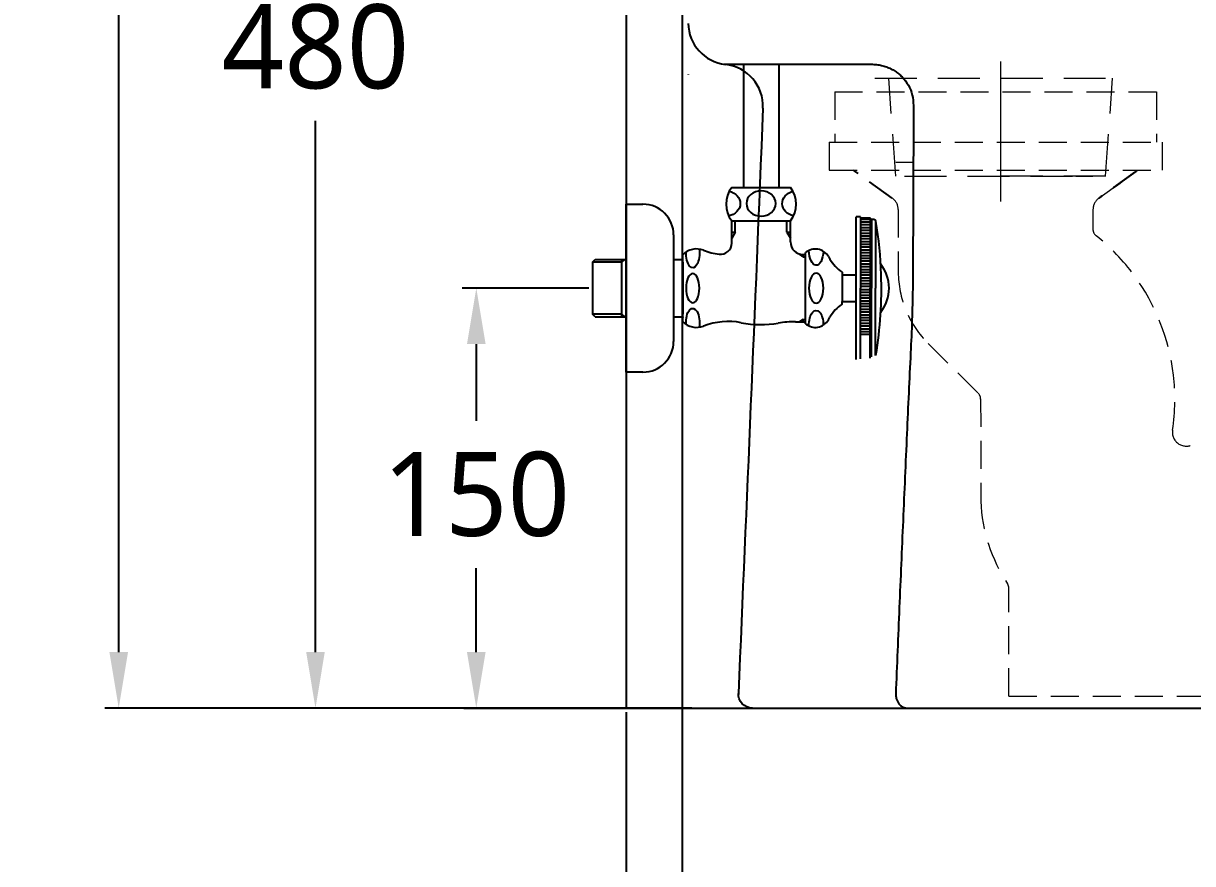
# Model space of a CAD drawing. Extents: x 612 to 6849, y -547 to 2005.
# Drawn here: x 3997.1 to 4415, y -231.1 to 69.1 of the extents above; entities that cross this region are included whole.
import ezdxf

# ---------------------------------------------------------------- set-up
doc = ezdxf.new("R2010")
doc.units = 0
doc.header["$LTSCALE"] = 20
doc.header["$MEASUREMENT"] = 0
doc.linetypes.add('CENTER', pattern=[2, 1.25, -0.25, 0.25, -0.25])
doc.linetypes.add('HIDDEN', pattern=[0.375, 0.25, -0.125])
doc.layers.get('0').update_dxf_attribs({"linetype": 'CONTINUOUS'})
doc.layers.get('DEFPOINTS').update_dxf_attribs({"linetype": 'CONTINUOUS'})
for name, color, linetype in [('00_COMPONENTS', 7, 'CONTINUOUS'), ('1', 7, 'CONTINUOUS'), ('3', 3, 'CONTINUOUS'), ('4', 4, 'CONTINUOUS'), ('6', 6, 'CONTINUOUS')]:
    doc.layers.add(name, color=color, linetype=linetype)
doc.styles.get("Standard").update_dxf_attribs({"font": 'NanumGothic.ttf'})
doc.dimstyles.get("Standard").update_dxf_attribs({"dimtxt": 2.7, "dimasz": 2.5, "dimexe": 1.5, "dimexo": 1.5, "dimgap": 1.5, "dimtad": 1, "dimdec": 0, "dimlfac": 10, "dimzin": 0, "dimdsep": 46, "dimtxsty": 'Standard', "dimcen": 0, "dimclrt": 2, "dimadec": 0, "dimazin": 0, "dimtfac": 1, "dimtdec": 0, "dimtmove": 0, "dimatfit": 3, "dimfxl": 0, "dimtolj": 1, "dimtzin": 0, "dimarcsym": 0})

# ---------------------------------------------------------------- blocks, each defined once
blk = doc.blocks.new('*D24')
at = {"color": 3, "lineweight": -2}
for p, q in [((4199.19, -25.53), (4154.02, -25.53)), ((4159.02, -45.53), (4159.02, -72.95)), ((4159.02, -155.53), (4159.02, -125.53)), ((4211.06, -175.53), (4154.02, -175.53))]:
    blk.add_line(p, q, dxfattribs=at)
at = {"color": 3}
for points in [[(4155.69, -45.53), (4162.35, -45.53), (4159.02, -25.53)], [(4155.69, -155.53), (4162.35, -155.53), (4159.02, -175.53)]]:
    blk.add_solid(points, dxfattribs=at)
at = {"layer": 'DEFPOINTS', "color": 0}
for p in [(4159.02, -25.53), (4200.69, -25.53), (4212.56, -175.53)]:
    blk.add_point(p, dxfattribs=at)
at = {"color": 2, "insert": (4159.02, -99.24), "char_height": 30, "attachment_point": 5}
blk.add_mtext('\\A1;150', dxfattribs=at)
blk = doc.blocks.new('*D32')
at = {"color": 3, "lineweight": -2}
for p, q in [((4232.56, 198.97), (4232.56, -287.43)), ((4516.46, -226.75), (4516.46, -287.43)), ((4252.56, -282.43), (4496.46, -282.43))]:
    blk.add_line(p, q, dxfattribs=at)
at = {"color": 3}
for points in [[(4252.56, -279.1), (4252.56, -285.76), (4232.56, -282.43)], [(4496.46, -279.1), (4496.46, -285.76), (4516.46, -282.43)]]:
    blk.add_solid(points, dxfattribs=at)
at = {"layer": 'DEFPOINTS', "color": 0}
for p in [(4232.56, 200.47), (4516.46, -225.25, 0), (4516.46, -282.43)]:
    blk.add_point(p, dxfattribs=at)
at = {"color": 2, "insert": (4374.51, -256.1), "char_height": 30, "attachment_point": 5}
blk.add_mtext('\\A1;285', dxfattribs=at)
blk = doc.blocks.new('*D25')
at = {"color": 3, "lineweight": -2}
for p, q in [((4464.56, 305.58), (4096.54, 305.58)), ((4101.54, 285.58), (4101.54, 86.97)), ((4101.54, -155.53), (4101.54, 34.31)), ((4236.06, -175.53), (4096.54, -175.53))]:
    blk.add_line(p, q, dxfattribs=at)
at = {"color": 3}
for points in [[(4098.21, 285.58), (4104.87, 285.58), (4101.54, 305.58)], [(4098.21, -155.53), (4104.87, -155.53), (4101.54, -175.53)]]:
    blk.add_solid(points, dxfattribs=at)
at = {"layer": 'DEFPOINTS', "color": 0}
for p in [(4101.54, 305.58), (4466.06, 305.58), (4237.56, -175.53)]:
    blk.add_point(p, dxfattribs=at)
at = {"color": 2, "insert": (4101.54, 60.64), "char_height": 30, "attachment_point": 5}
blk.add_mtext('\\A1;480', dxfattribs=at)
blk = doc.blocks.new('*D26')
at = {"color": 3, "lineweight": -2}
for p, q in [((4212.56, -177.03), (4212.56, -339.23)), ((4516.46, -226.75), (4516.46, -339.23)), ((4232.56, -334.23), (4496.46, -334.23))]:
    blk.add_line(p, q, dxfattribs=at)
at = {"color": 3}
for points in [[(4232.56, -330.9), (4232.56, -337.56), (4212.56, -334.23)], [(4496.46, -330.9), (4496.46, -337.56), (4516.46, -334.23)]]:
    blk.add_solid(points, dxfattribs=at)
at = {"layer": 'DEFPOINTS', "color": 0}
for p in [(4212.56, -175.53), (4516.46, -225.25, 0), (4516.46, -334.23)]:
    blk.add_point(p, dxfattribs=at)
at = {"color": 2, "insert": (4364.51, -307.88), "char_height": 30, "attachment_point": 5}
blk.add_mtext('\\A1;305', dxfattribs=at)
blk = doc.blocks.new('*D27')
at = {"color": 3, "lineweight": -2}
for p, q in [((4947.75, 263.7), (4947.75, -428.78)), ((4212.56, -177.03), (4212.56, -428.78)), ((4232.56, -423.78), (4927.75, -423.78))]:
    blk.add_line(p, q, dxfattribs=at)
at = {"color": 3}
for points in [[(4232.56, -420.45), (4232.56, -427.11), (4212.56, -423.78)], [(4927.75, -420.45), (4927.75, -427.11), (4947.75, -423.78)]]:
    blk.add_solid(points, dxfattribs=at)
at = {"layer": 'DEFPOINTS', "color": 0}
for p in [(4947.75, 265.2), (4212.56, -175.53), (4947.75, -423.78)]:
    blk.add_point(p, dxfattribs=at)
at = {"color": 2, "insert": (4580.16, -397.43), "char_height": 30, "attachment_point": 5}
blk.add_mtext('\\A1;735', dxfattribs=at)
blk = doc.blocks.new('*D35')
at = {"color": 3, "lineweight": -2}
for p, q in [((4372.51, 754.88), (4026.21, 754.88)), ((4031.21, 734.88), (4031.21, 316.03)), ((4031.21, -155.53), (4031.21, 263.32)), ((4211, -175.53), (4026.21, -175.53))]:
    blk.add_line(p, q, dxfattribs=at)
at = {"color": 3}
for points in [[(4027.88, 734.88), (4034.55, 734.88), (4031.21, 754.88)], [(4027.88, -155.53), (4034.55, -155.53), (4031.21, -175.53)]]:
    blk.add_solid(points, dxfattribs=at)
at = {"layer": 'DEFPOINTS', "color": 0}
for p in [(4374.01, 754.88), (4031.21, -175.53), (4212.5, -175.53)]:
    blk.add_point(p, dxfattribs=at)
at = {"color": 2, "insert": (4031.21, 289.67), "char_height": 30, "attachment_point": 5}
blk.add_mtext('\\A1;935', dxfattribs=at)

msp = doc.modelspace()

# ---------------------------------------------------------------- linework, layer by layer
at = {"color": 2, "linetype": 'HIDDEN', "lineweight": 0, "ltscale": 2}
for p, q in [((4287.11, 44.65, 0), (4402.11, 44.65, 0)), ((4287.11, 44.65, 0), (4287.11, 26.65, 0)), ((4402.11, 44.65, 0), (4402.11, 26.65, 0)), ((4285.11, 26.65, 0), (4404.11, 26.65, 0)), ((4285.11, 26.65, 0), (4285.11, 16.65, 0)), ((4404.11, 26.65, 0), (4404.11, 16.65, 0)), ((4285.11, 16.65, 0), (4404.11, 16.65, 0)), ((4307.71, 6.61, 0), (4293.84, 16.65, 0)), ((4381.51, 6.59, 0), (4395.41, 16.65, 0)), ((4309.82, 2.54, 0), (4309.83, -20.69, 0)), ((4379.44, 2.56, 0), (4379.41, -4.43, 0)), ((4320.51, -45.27, 0), (4338.39, -63, 0)), ((4339.28, -65.12, 0), (4339.33, -101.66, 0)), ((4349.35, -171.25, 0), (4349.35, -132.76, 0)), ((4349.35, -171.25, 0), (4613.85, -171.25, 0))]:
    msp.add_line(p, q, dxfattribs=at)
msp.add_line((4154.57, -175.53), (4685.62, -175.53))
msp.add_arc((4249.75, 69.32), 15, 181, 263.6255)
for centre, radius, start, end in [((4304.82, 2.53, 0), 5, 0.0447, 54.1067), ((4384.44, 2.54, 0), 5, 125.8861, 179.7556), ((4382.41, -4.45, 0), 3, 179.7556, 231.4151), ((4333.92, -65.23, 0), 74.76, 351.5468, 51.4151), ((4346.23, -19.49, 0), 36.41, 181.8849, 225.0733), ((4336.28, -65.13, 0), 3, 0.0895, 45.2408), ((4412.81, -76.96, 0), 5, 171.5468, 296.5549), ((4397.41, -99.15, 0), 58.13, 182.4762, 213.3534), ((4346.35, -132.76, 0), 3, 0, 33.3534)]:
    msp.add_arc(centre, radius, start, end, dxfattribs=at)
at = {"layer": '00_COMPONENTS', "color": 7, "linetype": 'HIDDEN', "lineweight": 0, "ltscale": 3}
for p, q in [((4308.96, 14.47), (4306.46, 49.47, 0)), ((4383.96, 14.47), (4386.46, 49.47, 0))]:
    msp.add_line(p, q, dxfattribs=at)
at = {"layer": '1', "color": 7, "linetype": 'Continuous'}
for p, q in [((4247.65, 54.47), (4284.99, 54.47)), ((4284.99, 54.47), (4300.16, 54.47)), ((4333.06, -175.53), (4772.03, -175.53))]:
    msp.add_line(p, q, dxfattribs=at)
at = {"layer": '1', "color": 252, "linetype": 'HIDDEN', "ltscale": 2}
for q in [(4293.81, 16.65, 0), (4294.48, 16.17, 0), (4294.48, 16.17, 0), (4294.48, 16.17, 0)]:
    msp.add_line((4307.71, 6.61, 0), q, dxfattribs=at)
at = {"layer": '1', "color": 7, "linetype": 'Continuous'}
msp.add_arc((4246.41, 39.45), 15.06, 357.6319, 83.6255, dxfattribs=at)
at = {"layer": '1', "color": 7, "linetype": 'Continuous', "extrusion": (0, 0, -1)}
msp.add_arc((-4257.69, -170.53), 5, 270, 2.4569, dxfattribs=at)
at = {"layer": '1', "color": 7, "linetype": 'Continuous'}
for points, knots in [([(4300.16, 54.47), (4300.8, 54.45), (4302.06, 54.41), (4303.89, 54.07), (4305.62, 53.55), (4307.23, 52.86), (4308.69, 52.02), (4310.02, 51.06), (4311.74, 49.49), (4313.59, 47.03), (4315.05, 43.49), (4315.19, 41), (4315.26, 39.74)], [0, 0, 0, 0, 0.081786, 0.160867, 0.237312, 0.311201, 0.382619, 0.451661, 0.518434, 0.678568, 0.838564, 1, 1, 1, 1]), ([(4315.05, -15.39), (4315.05, -18.86), (4315.04, -26.03), (4314.77, -37.11), (4314.43, -44.72), (4314.26, -48.64)], [0, 0, 0, 0, 0.312648, 0.645937, 1, 1, 1, 1]), ([(4314.26, -48.64), (4314.03, -53.4), (4313.56, -63.04), (4313.12, -72.67), (4312.9, -77.55)], [0, 0, 0, 0, 0.494188, 1, 1, 1, 1]), ([(4312.9, -77.55), (4312.44, -87.9), (4311.53, -108.59), (4310.2, -139.6), (4309.36, -160.28), (4308.94, -170.61)], [0, 0, 0, 0, 0.333933, 0.667236, 1, 1, 1, 1]), ([(4257.69, -175.53), (4257.69, -175.53), (4258.38, -175.53), (4261.07, -175.53), (4263.11, -175.53), (4268.36, -175.53), (4271.57, -175.53), (4279.18, -175.53), (4283.56, -175.53), (4288.4, -175.53)], [0, 0, 0, 0, 0.25, 0.25, 0.5, 0.5, 0.75, 0.75, 1, 1, 1, 1]), ([(4312.97, -175.53), (4315.29, -175.53), (4318.34, -175.53), (4323.53, -175.53), (4325.39, -175.53), (4329.17, -175.53), (4331.1, -175.53), (4333.06, -175.53)], [0, 0, 0, 0, 0.5, 0.5, 0.75, 0.75, 1, 1, 1, 1])]:
    msp.add_open_spline(points, degree=3, knots=knots, dxfattribs=at)
for points, degree in [([(4234.75, 50.82), (4234.75, 50.82), (4234.75, 50.64), (4234.75, 50.64)], 3), ([(4261.46, 38.83), (4258.54, -34.22), (4255.62, -102.27), (4252.7, -170.31)], 3), ([(4315.26, 39.74), (4315.24, 23.69), (4315.18, 1.97), (4315.05, -15.39)], 3), ([(4252.75, -171.25), (4252.84, -170.34)], 1), ([(4288.4, -175.53), (4297.39, -175.53), (4305.56, -175.53), (4312.97, -175.53)], 3)]:
    msp.add_open_spline(points, degree=degree, dxfattribs=at)
at = {"layer": '1', "color": 252, "linetype": 'HIDDEN', "ltscale": 2}
for points, degree in [([(4394.75, 16.17, 0), (4381.55, 6.62, 0)], 1), ([(4394.75, 16.17, 0), (4390.35, 12.98, 0), (4385.95, 9.8, 0), (4381.55, 6.62, 0)], 3), ([(4394.75, 16.17, 0), (4381.55, 6.62, 0)], 1), ([(4394.75, 16.17, 0), (4390.35, 12.98, 0), (4385.95, 9.8, 0), (4381.55, 6.62, 0)], 3)]:
    msp.add_open_spline(points, degree=degree, dxfattribs=at)
at = {"layer": '1', "color": 7, "linetype": 'Continuous'}
msp.add_rational_spline([(4308.94, -170.61), (4309, -175.53), (4312.97, -175.53)], [0.99999118324, 0.712928309851, 0.999989629764], degree=2, dxfattribs=at)
at = {"layer": '3', "color": 1, "linetype": 'CENTER', "lineweight": 0, "ltscale": 2}
msp.add_line((4346.46, 5.43, 0), (4346.46, 56.51, 0), dxfattribs=at)
at = {"layer": '3', "color": 7, "linetype": 'HIDDEN', "lineweight": 0, "ltscale": 3}
for p, q in [((4301.46, 49.47, 0), (4391.46, 49.47, 0)), ((4308.96, 19.47, 0), (4315.52, 19.47, 0)), ((4311.96, 19.47, 0), (4315.45, 19.47)), ((4311.96, 19.47), (4315.45, 19.47)), ((4312.07, 14.47), (4373.34, 14.47)), ((4383.96, 14.47, 0), (4346.46, 14.47, 0)), ((4373.34, 14.47), (4379.34, 14.47)), ((4383.48, 14.47), (4379.34, 14.47)), ((4384.07, 14.47, 0), (4380.51, 14.47, 0))]:
    msp.add_line(p, q, dxfattribs=at)
at = {"layer": '4'}
for p, q in [((4254.47, 54.47), (4254.47, 10.47)), ((4267.17, 54.47), (4267.17, 10.47)), ((4250.32, 10.47), (4254.47, 10.47)), ((4254.47, 10.47), (4271.32, 10.47)), ((4212.56, -55.53), (4212.56, 4.47)), ((4212.56, 4.47), (4218.56, 4.47)), ((4250.32, -1.53), (4271.32, -1.53)), ((4250.32, -9.44), (4250.32, -1.53)), ((4251.57, -5.53), (4251.57, -1.53)), ((4270.07, -5.53), (4270.07, -1.53)), ((4271.32, -9.03), (4271.32, -1.53)), ((4296.32, -0.03), (4294.82, -0.03)), ((4294.82, -1.03), (4294.82, -0.03)), ((4294.82, -25.53), (4294.82, -1.03)), ((4296.32, -0.23), (4296.32, -0.03)), ((4296.32, -0.23), (4296.32, -25.53)), ((4299.82, -0.94), (4296.32, -0.94)), ((4299.82, -1.94), (4296.32, -1.94)), ((4299.82, -2.94), (4296.32, -2.94)), ((4299.82, -3.94), (4296.32, -3.94)), ((4299.82, -0.53), (4296.62, -0.53)), ((4300.32, -1.03), (4299.82, -0.53)), ((4299.82, -0.53), (4299.82, -25.53)), ((4301.14, -1.03), (4300.32, -1.03)), ((4300.32, -1.03), (4300.32, -25.53)), ((4301.73, -1.53), (4301.73, -25.53)), ((4229.56, -6.53), (4229.56, -44.53)), ((4250.32, -5.53), (4251.57, -5.53)), ((4251.57, -5.53), (4250.32, -7.69)), ((4270.07, -5.53), (4271.32, -5.53)), ((4270.07, -5.53), (4271.32, -7.69)), ((4299.82, -4.94), (4296.32, -4.94)), ((4299.82, -5.94), (4296.32, -5.94)), ((4299.82, -6.94), (4296.32, -6.94)), ((4299.82, -7.94), (4296.32, -7.94)), ((4299.82, -8.94), (4296.32, -8.94)), ((4299.82, -9.94), (4296.32, -9.94)), ((4299.82, -10.94), (4296.32, -10.94)), ((4299.82, -11.94), (4296.32, -11.94)), ((4200.56, -16.28), (4201.56, -15.28)), ((4211.06, -16.28), (4200.56, -16.28)), ((4200.69, -34.78), (4200.69, -16.28)), ((4201.56, -15.28), (4212.56, -15.28)), ((4211.06, -35.78), (4211.06, -15.28)), ((4211.06, -16.28), (4212.06, -15.28)), ((4212.56, -15.9), (4212.56, -35.16)), ((4229.56, -15.28), (4232.82, -15.28)), ((4232.82, -16.28), (4232.82, -13.53)), ((4232.82, -16.28), (4232.82, -34.78)), ((4275.82, -14.28), (4274.52, -13.34)), ((4275.82, -13.53), (4276.73, -13.53)), ((4275.82, -14.28), (4275.82, -13.53)), ((4275.82, -14.28), (4276.73, -14.28)), ((4276.73, -13.53), (4276.73, -12.81)), ((4276.73, -37.53), (4276.73, -13.53)), ((4284.85, -14.21), (4285.4, -15.16)), ((4299.82, -12.94), (4296.32, -12.94)), ((4299.82, -13.94), (4296.32, -13.94)), ((4299.82, -14.94), (4296.32, -14.94)), ((4299.82, -15.94), (4296.32, -15.94)), ((4289.73, -19.8), (4289.73, -20.78)), ((4289.73, -20.78), (4289.73, -30.28)), ((4289.73, -20.78), (4294.82, -20.78)), ((4299.82, -16.94), (4296.32, -16.94)), ((4299.82, -17.94), (4296.32, -17.94)), ((4299.82, -18.94), (4296.32, -18.94)), ((4299.82, -19.94), (4296.32, -19.94)), ((4299.82, -20.94), (4296.32, -20.94)), ((4299.82, -21.94), (4296.32, -21.94)), ((4299.82, -22.94), (4296.32, -22.94)), ((4299.82, -23.94), (4296.32, -23.94)), ((4299.82, -24.94), (4296.32, -24.94)), ((4294.82, -51.03), (4294.82, -25.53)), ((4296.32, -50.83), (4296.32, -25.53)), ((4299.82, -26.12), (4296.32, -26.12)), ((4299.82, -27.12), (4296.32, -27.12)), ((4299.82, -28.12), (4296.32, -28.12)), ((4299.82, -29.12), (4296.32, -29.12)), ((4299.82, -50.53), (4299.82, -25.53)), ((4300.32, -50.03), (4300.32, -25.53)), ((4301.73, -49.53), (4301.73, -25.53)), ((4289.73, -30.28), (4294.82, -30.28)), ((4289.73, -31.26), (4289.73, -30.28)), ((4299.82, -30.12), (4296.32, -30.12)), ((4299.82, -31.12), (4296.32, -31.12)), ((4299.82, -32.12), (4296.32, -32.12)), ((4299.82, -33.12), (4296.32, -33.12)), ((4211.06, -34.78), (4200.56, -34.78)), ((4201.56, -35.78), (4200.56, -34.78)), ((4201.56, -35.78), (4212.56, -35.78)), ((4212.06, -35.78), (4211.06, -34.78)), ((4229.56, -35.78), (4232.82, -35.78)), ((4232.82, -37.53), (4232.82, -34.78)), ((4232.82, -35.78), (4232.82, -35.96)), ((4232.82, -37.53), (4232.82, -35.96)), ((4273.11, -37.53), (4276.73, -37.53)), ((4275.82, -36.78), (4274.52, -37.53)), ((4275.82, -36.78), (4276.73, -36.78)), ((4275.82, -37.53), (4275.82, -36.78)), ((4276.73, -38.25), (4276.73, -37.53)), ((4284.85, -36.85), (4285.4, -35.89)), ((4299.82, -34.12), (4296.32, -34.12)), ((4299.82, -35.12), (4296.32, -35.12)), ((4299.82, -36.12), (4296.32, -36.12)), ((4299.82, -37.12), (4296.32, -37.12)), ((4299.82, -38.12), (4296.32, -38.12)), ((4299.82, -39.12), (4296.32, -39.12)), ((4299.82, -40.12), (4296.32, -40.12)), ((4299.82, -41.12), (4296.32, -41.12)), ((4299.82, -42.12), (4296.32, -42.12)), ((4218.56, -55.53), (4212.56, -55.53))]:
    msp.add_line(p, q, dxfattribs=at)
for centre, radius, start, end in [((4258.32, 4.47), 10, 143.1301, 216.8699), ((4263.32, 4.47), 10, 323.1301, 36.8699), ((4218.56, -6.53), 11, 0, 90), ((4296.62, -0.23), 0.3, 180, 270), ((4301.14, -1.73), 0.7, 9.4934, 90), ((4158.82, -25.53), 145, 1.9431, 9.4934), ((4237.73, -18.52), 7, 69.0339, 134.5129), ((4249.11, 11.2), 24.83, 249.0339, 262.2883), ((4246.32, -9.44), 4, 262.2883, 0), ((4275.82, -9.03), 4.5, 180, 270), ((4280.21, -16.89), 5.36, 30, 130.4306), ((4297.52, -8.16), 14, 210, 236.1902), ((4158.82, -25.53), 145, 350.5066, 1.9431), ((4292.56, -25.57), 14, 0.2473, 38.2141), ((4292.56, -25.45), 14, 321.7859, 359.7527), ((4297.52, -42.89), 14, 123.8098, 150), ((4237.73, -32.54), 7, 225.5, 290.9661), ((4249.11, -62.26), 24.83, 79.2627, 110.9661), ((4273.11, -75.53), 38, 90, 99.3048), ((4280.21, -34.17), 5.36, 229.5694, 330), ((4260.82, -0.53), 38, 259.2627, 279.3048), ((4218.56, -44.53), 11, 270, 0)]:
    msp.add_arc(centre, radius, start, end, dxfattribs=at)
at = {"layer": '4', "extrusion": (0, 0, -1)}
for centre, major_axis, ratio, start_param, end_param in [((4248.14, 4.7), (-5.23, 0), 0.866391, 1.824119, 4.49897), ((4273.59, 4.7), (-5.23, 0), 0.866391, 4.942097, 7.58465), ((4236.38, -13.02), (0, -5.22), 0.46009, 4.433611, 7.934688), ((4280.5, -11.94), (0, -5.4), 0.478204, 4.79078, 7.834251), ((4236.38, -37.94), (0, -5.22), 0.46009, 1.472186, 5.009627), ((4280.5, -38.85), (0, -5.4), 0.478204, 1.540108, 4.68362)]:
    msp.add_ellipse(centre, major_axis=major_axis, ratio=ratio, start_param=start_param, end_param=end_param, dxfattribs=at)
for centre, major_axis, ratio in [((4260.82, 4.7), (-5.23, 0), 0.866391), ((4236.38, -25.53), (0, -5.22), 0.46009), ((4280.5, -25.53), (0, -5.4), 0.478204)]:
    msp.add_ellipse(centre, major_axis=major_axis, ratio=ratio, dxfattribs=at)
at = {"layer": '6'}
msp.add_lwpolyline([(5494.88, 1749.51), (4212.56, 1749.51), (4212.56, -175.53), (5612.5, -175.53)], dxfattribs=at)

# ---------------------------------------------------------------- dimensions: what is measured, and where the dimension line sits
dim = msp.add_linear_dim(base=(4031.21, -175.53), p1=(4374.01, 754.88), p2=(4212.5, -175.53), angle=90, text='935', dimstyle='Standard', override={"dimtxt": 30, "dimasz": 20, "dimexe": 5, "dimgap": 10, "dimtih": 1, "dimtoh": 1, "dimlfac": 1, "dimzin": 12, "dimclrd": 3, "dimclre": 3, "dimazin": 2, "dimarcsym": 1})
dim.commit()
dim.dimension.update_dxf_attribs({"geometry": '*D35', "text_midpoint": (4031.21, 289.67)})
dim = msp.add_linear_dim(base=(4101.54, 305.58), p1=(4237.56, -175.53), p2=(4466.06, 305.58), angle=90, text='480', dimstyle='Standard', override={"dimtxt": 30, "dimasz": 20, "dimexe": 5, "dimgap": 10, "dimtih": 1, "dimtoh": 1, "dimlfac": 1, "dimzin": 12, "dimclrd": 3, "dimclre": 3, "dimazin": 2, "dimarcsym": 1})
dim.commit()
dim.dimension.update_dxf_attribs({"geometry": '*D25', "text_midpoint": (4101.54, 60.64), "dimtype": 160})
dim = msp.add_linear_dim(base=(4947.75, -423.78), p1=(4212.56, -175.53), p2=(4947.75, 265.2), dimstyle='Standard', override={"dimtxt": 30, "dimasz": 20, "dimexe": 5, "dimgap": 10, "dimlfac": 1, "dimzin": 12, "dimclrd": 3, "dimclre": 3, "dimazin": 2, "dimarcsym": 1})
dim.commit()
dim.dimension.update_dxf_attribs({"geometry": '*D27', "text_midpoint": (4580.16, -397.43)})
for base, p1, text, picture, middle in [((4516.46, -282.43), (4232.56, 200.47), '285', '*D32', (4374.51, -256.1)), ((4516.46, -334.23), (4212.56, -175.53), '305', '*D26', (4364.51, -307.88))]:
    dim = msp.add_linear_dim(base=base, p1=p1, p2=(4516.46, -225.25, 0), text=text, dimstyle='Standard', override={"dimtxt": 30, "dimasz": 20, "dimexe": 5, "dimgap": 10, "dimlfac": 1, "dimzin": 12, "dimclrd": 3, "dimclre": 3, "dimazin": 2, "dimarcsym": 1})
    dim.commit()
    dim.dimension.update_dxf_attribs({"geometry": picture, "text_midpoint": middle})
dim = msp.add_linear_dim(base=(4159.02, -25.53), p1=(4212.56, -175.53), p2=(4200.69, -25.53), angle=90, dimstyle='Standard', override={"dimtxt": 30, "dimasz": 20, "dimexe": 5, "dimgap": 10, "dimtih": 1, "dimtoh": 1, "dimlfac": 1, "dimzin": 12, "dimclrd": 3, "dimclre": 3, "dimazin": 2, "dimarcsym": 1})
dim.commit()
dim.dimension.update_dxf_attribs({"geometry": '*D24', "text_midpoint": (4159.02, -99.24), "dimtype": 160})

doc.saveas('drawing.dxf')
